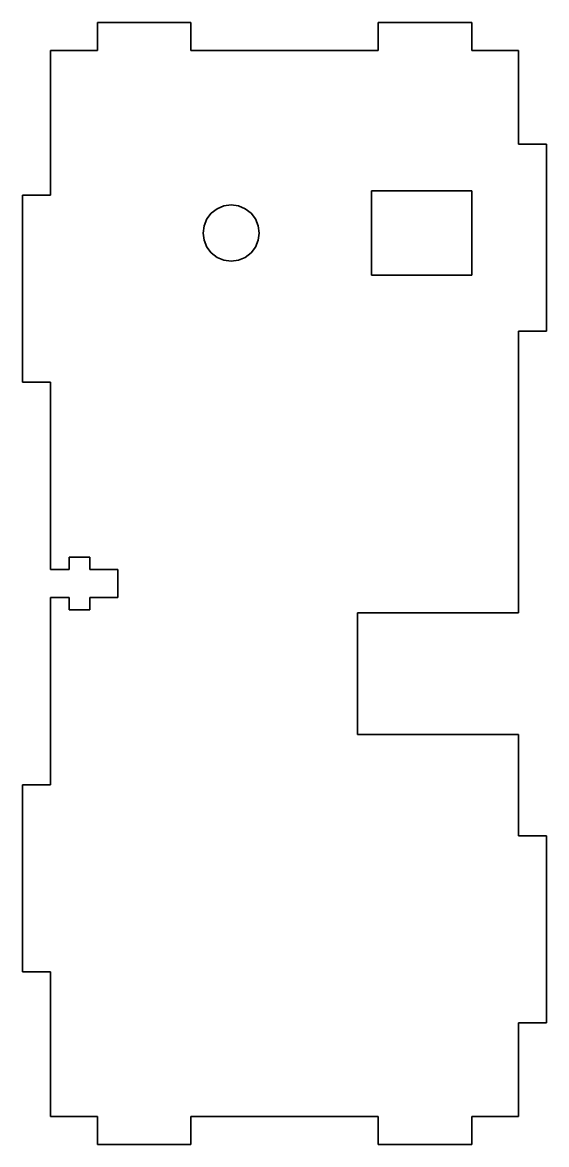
# Model space of a CAD drawing. Header units: inches. Extents: x 422 to 478, y 140 to 260.
import ezdxf

# ---------------------------------------------------------------- set-up
doc = ezdxf.new("R2010")
doc.units = ezdxf.units.IN
doc.header["$MEASUREMENT"] = 0
doc.layers.add('Laag 1', color=7, linetype='Continuous')

# ---------------------------------------------------------------- blocks, each defined once
blk = doc.blocks.new('block 3')
at = {"layer": 'Laag 1', "color": 5, "lineweight": 35, "true_color": 0x0000ff}
for points in [[(439.97, 259.8), (429.97, 259.8)], [(429.97, 259.8), (429.97, 256.8)], [(439.97, 256.8), (439.97, 259.8)], [(469.97, 259.8), (459.97, 259.8)], [(459.97, 259.8), (459.97, 256.8)], [(469.97, 256.8), (469.97, 259.8)], [(424.97, 256.8), (424.97, 241.35)], [(429.97, 256.8), (424.97, 256.8)], [(459.97, 256.8), (439.97, 256.8)], [(474.97, 256.8), (469.97, 256.8)], [(474.97, 246.8), (474.97, 256.8)], [(477.97, 246.8), (474.97, 246.8)], [(477.97, 226.8), (477.97, 246.8)], [(424.97, 241.35), (421.97, 241.35)], [(421.97, 241.35), (421.97, 221.35)], [(459.27, 232.8), (459.27, 241.8)], [(459.27, 241.8), (469.97, 241.8)], [(469.97, 241.8), (469.97, 232.8)], [(442.15, 239.42), (442.77, 239.9)], [(442.77, 239.9), (443.49, 240.2)], [(443.49, 240.2), (444.27, 240.3)], [(444.27, 240.3), (445.04, 240.2)], [(445.04, 240.2), (445.77, 239.9)], [(445.77, 239.9), (446.39, 239.42)], [(441.37, 238.08), (441.67, 238.8)], [(441.67, 238.8), (442.15, 239.42)], [(446.39, 239.42), (446.87, 238.8)], [(446.87, 238.8), (447.17, 238.08)], [(441.27, 237.3), (441.37, 238.08)], [(447.17, 238.08), (447.27, 237.3)], [(441.37, 236.52), (441.27, 237.3)], [(441.67, 235.8), (441.37, 236.52)], [(447.17, 236.52), (446.87, 235.8)], [(447.27, 237.3), (447.17, 236.52)], [(442.15, 235.18), (441.67, 235.8)], [(442.77, 234.7), (442.15, 235.18)], [(446.39, 235.18), (445.77, 234.7)], [(446.87, 235.8), (446.39, 235.18)], [(443.49, 234.4), (442.77, 234.7)], [(444.27, 234.3), (443.49, 234.4)], [(445.04, 234.4), (444.27, 234.3)], [(445.77, 234.7), (445.04, 234.4)], [(469.97, 232.8), (459.27, 232.8)], [(474.97, 196.7), (474.97, 226.8)], [(474.97, 226.8), (477.97, 226.8)], [(421.97, 221.35), (424.97, 221.35)], [(424.97, 221.35), (424.97, 201.35)], [(426.97, 201.35), (426.97, 202.65)], [(426.97, 202.65), (429.17, 202.65)], [(429.17, 202.65), (429.17, 201.35)], [(424.97, 201.35), (426.97, 201.35)], [(429.17, 201.35), (432.17, 201.35)], [(432.17, 201.35), (432.17, 198.35)], [(426.97, 198.35), (424.97, 198.35)], [(424.97, 198.35), (424.97, 178.35)], [(426.97, 197.05), (426.97, 198.35)], [(432.17, 198.35), (429.17, 198.35)], [(429.17, 198.35), (429.17, 197.05)], [(429.17, 197.05), (426.97, 197.05)], [(457.77, 183.7), (457.77, 196.7)], [(457.77, 196.7), (474.97, 196.7)], [(474.97, 183.7), (457.77, 183.7)], [(474.97, 172.9), (474.97, 183.7)], [(424.97, 178.35), (421.97, 178.35)], [(421.97, 178.35), (421.97, 158.35)], [(477.97, 172.9), (474.97, 172.9)], [(477.97, 152.9), (477.97, 172.9)], [(421.97, 158.35), (424.97, 158.35)], [(424.97, 158.35), (424.97, 142.9)], [(474.97, 142.9), (474.97, 152.9)], [(474.97, 152.9), (477.97, 152.9)], [(424.97, 142.9), (429.97, 142.9)], [(429.97, 142.9), (429.97, 139.9)], [(439.97, 139.9), (439.97, 142.9)], [(439.97, 142.9), (459.97, 142.9)], [(459.97, 142.9), (459.97, 139.9)], [(469.97, 139.9), (469.97, 142.9)], [(469.97, 142.9), (474.97, 142.9)], [(429.97, 139.9), (439.97, 139.9)], [(459.97, 139.9), (469.97, 139.9)]]:
    blk.add_lwpolyline(points, dxfattribs=at)

msp = doc.modelspace()

# ---------------------------------------------------------------- block references
at = {"layer": 'Laag 1'}
msp.add_blockref('block 3', (0, 0), dxfattribs=at)

doc.saveas('drawing.dxf')
